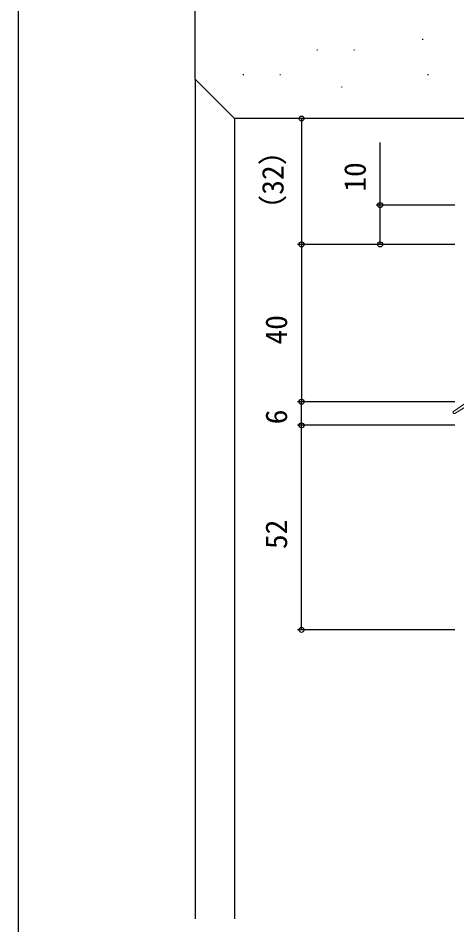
# Model space of a CAD drawing. Units: millimetres, scale not verified. Extents: x -437 to 438, y -554 to 551.
# Drawn here: x -436.8 to -325.3, y 183.3 to 413.8 of the extents above; entities that cross this region are included whole.
import ezdxf
from ezdxf.enums import TextEntityAlignment as Align

# ---------------------------------------------------------------- set-up
doc = ezdxf.new("R2010")
doc.units = ezdxf.units.MM
doc.header["$LTSCALE"] = 4
for name, color, linetype in [('0-4_YKK_12', 2, 'Continuous'), ('0-7_YKK_D', 6, 'Continuous'), ('0-8_YKK_ZWAK', 7, 'Continuous'), ('0-9_YSS_K', 3, 'Continuous'), ('0-A_YSS_KE', 3, 'Continuous')]:
    doc.layers.add(name, color=color, linetype=linetype)
doc.layers.add('0-5_YKK_13', color=4, linetype='Continuous', lineweight=18)
doc.styles.add('ＭＳ ゴシック', font='')
doc.styles.get('ＭＳ ゴシック').set_extended_font_data('MS Gothic')

msp = doc.modelspace()

# ---------------------------------------------------------------- linework, layer by layer
at = {"layer": '0-4_YKK_12'}
for p, q in [((-391.8, 398.3), (-391.797, 184.805)), ((-381.8, 388.3), (-381.799, 184.805))]:
    msp.add_line(p, q, dxfattribs=at)
at = {"layer": '0-5_YKK_13'}
for p, q in [((-323.095, 315.9), (-326.162, 313.849)), ((-321.595, 315.9), (-325.84, 313.343))]:
    msp.add_line(p, q, dxfattribs=at)
msp.add_arc((-325.995, 313.6), 0.3, 123.76905, 301.06147, dxfattribs=at)
at = {"layer": '0-7_YKK_D'}
for p, q in [((-325.795, 388.3), (-365.795, 388.3)), ((-364.795, 388.3), (-364.795, 356.3)), ((-325.795, 366.3), (-345.795, 366.3)), ((-325.795, 356.3), (-365.795, 356.3)), ((-325.795, 356.3), (-365.795, 356.3)), ((-364.795, 356.3), (-364.795, 316.3)), ((-325.795, 356.3), (-345.795, 356.3)), ((-325.795, 316.3), (-365.795, 316.3)), ((-325.795, 316.3), (-365.795, 316.3)), ((-364.795, 310.3), (-364.795, 316.3)), ((-325.795, 310.3), (-365.795, 310.3)), ((-325.795, 310.3), (-365.795, 310.3)), ((-364.795, 258.3), (-364.795, 310.3)), ((-325.795, 258.3), (-365.795, 258.3))]:
    msp.add_line(p, q, dxfattribs=at)
msp.add_lwpolyline([(-344.795, 356.3), (-344.795, 366.3), (-344.795, 382.225)], dxfattribs=at)
for centre in [(-364.795, 388.3), (-344.795, 366.3), (-364.795, 356.3), (-364.795, 356.3), (-344.795, 356.3), (-364.795, 316.3), (-364.795, 316.3), (-364.795, 310.3), (-364.795, 310.3), (-364.795, 258.3)]:
    msp.add_circle(centre, 0.637, dxfattribs=at)
at = {"layer": '0-8_YKK_ZWAK'}
msp.add_line((-436.8, 516.3), (-436.8, -553.7), dxfattribs=at)
at = {"layer": '0-9_YSS_K'}
for p, q in [((-334.09, 408.475), (-333.89, 408.475)), ((-360.906, 405.739), (-360.706, 405.739)), ((-351.519, 405.739), (-351.319, 405.739)), ((-379.68, 399.481), (-379.48, 399.481)), ((-370.293, 399.481), (-370.093, 399.481)), ((-332.745, 399.481), (-332.545, 399.481)), ((-354.648, 396.352), (-354.448, 396.352))]:
    msp.add_line(p, q, dxfattribs=at)
at = {"layer": '0-A_YSS_KE'}
for p, q in [((-391.8, 398.3), (-391.8, 466.3)), ((-381.8, 388.3), (-391.8, 398.3))]:
    msp.add_line(p, q, dxfattribs=at)
msp.add_lwpolyline([(-306.795, 388.3), (-306.795, 398.3), (-316.795, 398.3), (-316.795, 388.3), (-381.8, 388.3)], dxfattribs=at)

# ---------------------------------------------------------------- texts
at = {"layer": '0-7_YKK_D', "style": 'ＭＳ ゴシック'}
for s, p in [('（32）', (-367.69, 361.412)), ('10', (-346.795, 369.699)), ('40', (-366.795, 330.845)), ('6', (-366.795, 310.573)), ('52', (-366.795, 278.845))]:
    msp.add_text(s, height=5.499, rotation=90, dxfattribs=at).set_placement(p, align=Align.BOTTOM_LEFT)

doc.saveas('drawing.dxf')
